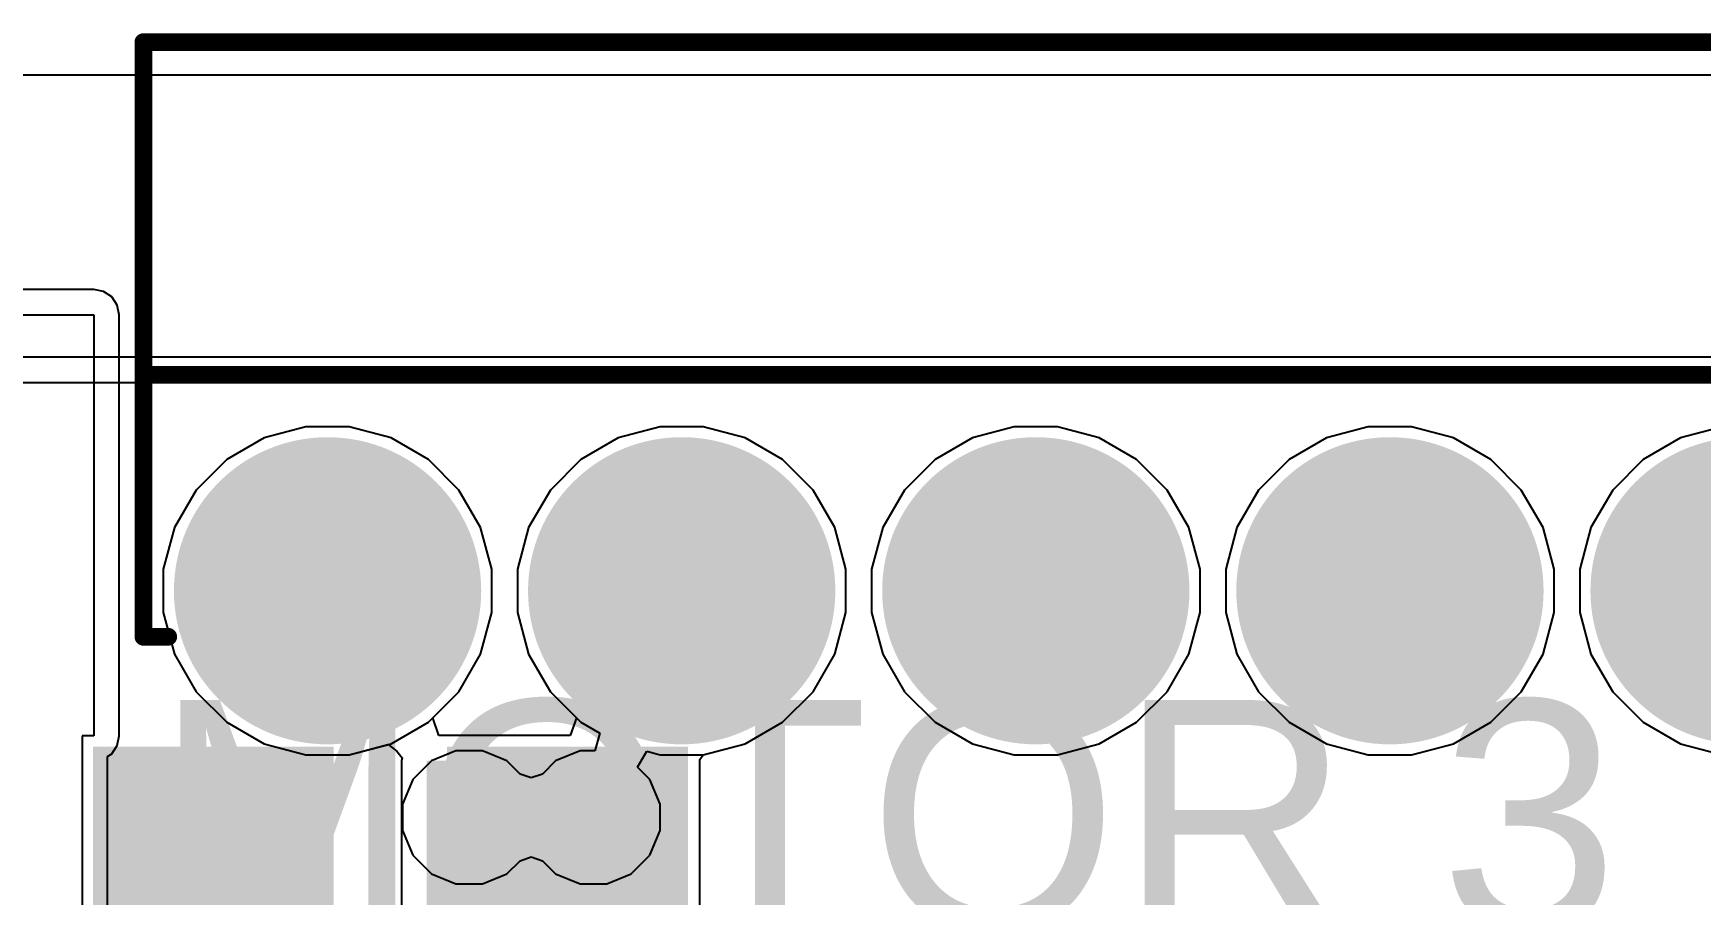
# Model space of a CAD drawing. Header units: millimetres. Extents: x -1.7 to 76.1, y -1.1 to 50.5.
# Drawn here: x 4.37 to 16.33, y 38.56 to 44.74 of the extents above; entities that cross this region are included whole.
import ezdxf

# ---------------------------------------------------------------- set-up
doc = ezdxf.new("R2010")
doc.units = ezdxf.units.MM
for name, color, linetype in [('BottomLayer', 5, 'Continuous'), ('BottomPaste', 16, 'Continuous'), ('BottomSolder', 6, 'Continuous'), ('MultiLayer', 9, 'Continuous'), ('PadHoleLayer', 156, 'Continuous'), ('TopLayer', 1, 'Continuous'), ('TopOverlay', 2, 'Continuous'), ('TopSolder', 216, 'Continuous'), ('ViaHoleLayer', 16, 'Continuous')]:
    doc.layers.add(name, color=color, linetype=linetype)
doc.styles.add('Arial', font='', dxfattribs={"height": 0.2})
doc.styles.get('Arial').set_extended_font_data('Arial')

# ---------------------------------------------------------------- blocks, each defined once
blk = doc.blocks.new('T____1206_B_54')
at = {"layer": 'BottomLayer'}
for points in [[(-2.032, 0.889), (-0.508, 0.889), (-0.508, -0.889), (-2.032, -0.889)], [(0.508, 0.889), (2.032, 0.889), (2.032, -0.889), (0.508, -0.889)]]:
    blk.add_hatch(color=5, dxfattribs=at).paths.add_polyline_path(points)
at = {"layer": 'BottomPaste'}
for points in [[(-2.032, 0.889), (-0.508, 0.889), (-0.508, -0.889), (-2.032, -0.889)], [(0.508, 0.889), (2.032, 0.889), (2.032, -0.889), (0.508, -0.889)]]:
    blk.add_hatch(color=16, dxfattribs=at).paths.add_polyline_path(points)
at = {"layer": 'BottomSolder'}
for points in [[(-2.1336, 0.9906), (-0.4064, 0.9906), (-0.4064, -0.9906), (-2.1336, -0.9906)], [(0.4064, 0.9906), (2.1336, 0.9906), (2.1336, -0.9906), (0.4064, -0.9906)]]:
    blk.add_hatch(color=6, dxfattribs=at).paths.add_polyline_path(points)
blk = doc.blocks.new('HDR_1_8_M____R_____A_____110')
at = {"layer": 'BottomLayer'}
h = blk.add_hatch(color=5, dxfattribs=at)
edge = h.paths.add_edge_path()
edge.add_arc((-1.27, 0), 1, 0, 360)
h = blk.add_hatch(color=5, dxfattribs=at)
edge = h.paths.add_edge_path()
edge.add_arc((1.27, 0), 1, 0, 360)
h = blk.add_hatch(color=5, dxfattribs=at)
edge = h.paths.add_edge_path()
edge.add_arc((3.81, 0), 1, 0, 360)
h = blk.add_hatch(color=5, dxfattribs=at)
edge = h.paths.add_edge_path()
edge.add_arc((6.35, 0), 1, 0, 360)
h = blk.add_hatch(color=5, dxfattribs=at)
edge = h.paths.add_edge_path()
edge.add_arc((8.89, 0), 1, 0, 360)
at = {"layer": 'BottomSolder'}
h = blk.add_hatch(color=6, dxfattribs=at)
edge = h.paths.add_edge_path()
edge.add_arc((-1.27, 0), 1.102, 0, 360)
h = blk.add_hatch(color=6, dxfattribs=at)
edge = h.paths.add_edge_path()
edge.add_arc((1.27, 0), 1.102, 0, 360)
h = blk.add_hatch(color=6, dxfattribs=at)
edge = h.paths.add_edge_path()
edge.add_arc((3.81, 0), 1.102, 0, 360)
h = blk.add_hatch(color=6, dxfattribs=at)
edge = h.paths.add_edge_path()
edge.add_arc((6.35, 0), 1.102, 0, 360)
h = blk.add_hatch(color=6, dxfattribs=at)
edge = h.paths.add_edge_path()
edge.add_arc((8.89, 0), 1.102, 0, 360)
at = {"layer": 'MultiLayer'}
h = blk.add_hatch(color=9, dxfattribs=at)
edge = h.paths.add_edge_path()
edge.add_arc((-1.27, 0), 1, 0, 360)
h = blk.add_hatch(color=9, dxfattribs=at)
edge = h.paths.add_edge_path()
edge.add_arc((1.27, 0), 1, 0, 360)
h = blk.add_hatch(color=9, dxfattribs=at)
edge = h.paths.add_edge_path()
edge.add_arc((3.81, 0), 1, 0, 360)
h = blk.add_hatch(color=9, dxfattribs=at)
edge = h.paths.add_edge_path()
edge.add_arc((6.35, 0), 1, 0, 360)
h = blk.add_hatch(color=9, dxfattribs=at)
edge = h.paths.add_edge_path()
edge.add_arc((8.89, 0), 1, 0, 360)
at = {"layer": 'PadHoleLayer'}
h = blk.add_hatch(color=156, dxfattribs=at)
edge = h.paths.add_edge_path()
edge.add_arc((-1.27, 0), 0.5, 0, 360)
h = blk.add_hatch(color=156, dxfattribs=at)
edge = h.paths.add_edge_path()
edge.add_arc((1.27, 0), 0.5, 0, 360)
h = blk.add_hatch(color=156, dxfattribs=at)
edge = h.paths.add_edge_path()
edge.add_arc((3.81, 0), 0.5, 0, 360)
h = blk.add_hatch(color=156, dxfattribs=at)
edge = h.paths.add_edge_path()
edge.add_arc((6.35, 0), 0.5, 0, 360)
h = blk.add_hatch(color=156, dxfattribs=at)
edge = h.paths.add_edge_path()
edge.add_arc((8.89, 0), 0.5, 0, 360)
at = {"layer": 'TopLayer'}
h = blk.add_hatch(color=1, dxfattribs=at)
edge = h.paths.add_edge_path()
edge.add_arc((-1.27, 0), 1, 0, 360)
h = blk.add_hatch(color=1, dxfattribs=at)
edge = h.paths.add_edge_path()
edge.add_arc((1.27, 0), 1, 0, 360)
h = blk.add_hatch(color=1, dxfattribs=at)
edge = h.paths.add_edge_path()
edge.add_arc((3.81, 0), 1, 0, 360)
h = blk.add_hatch(color=1, dxfattribs=at)
edge = h.paths.add_edge_path()
edge.add_arc((6.35, 0), 1, 0, 360)
h = blk.add_hatch(color=1, dxfattribs=at)
edge = h.paths.add_edge_path()
edge.add_arc((8.89, 0), 1, 0, 360)
at = {"layer": 'TopSolder'}
h = blk.add_hatch(color=216, dxfattribs=at)
edge = h.paths.add_edge_path()
edge.add_arc((-1.27, 0), 1.102, 0, 360)
h = blk.add_hatch(color=216, dxfattribs=at)
edge = h.paths.add_edge_path()
edge.add_arc((1.27, 0), 1.102, 0, 360)
h = blk.add_hatch(color=216, dxfattribs=at)
edge = h.paths.add_edge_path()
edge.add_arc((3.81, 0), 1.102, 0, 360)
h = blk.add_hatch(color=216, dxfattribs=at)
edge = h.paths.add_edge_path()
edge.add_arc((6.35, 0), 1.102, 0, 360)
h = blk.add_hatch(color=216, dxfattribs=at)
edge = h.paths.add_edge_path()
edge.add_arc((8.89, 0), 1.102, 0, 360)
at = {"layer": 'TopOverlay', "const_width": 0.127}
for points in [[(10.211, 0.33), (10.033, 0.33)], [(10.211, 0.33), (10.211, -3.937)], [(10.211, -1.549), (-10.211, -1.549)], [(10.211, -3.937), (-10.211, -3.937)]]:
    blk.add_lwpolyline(points, dxfattribs=at)
at = {"layer": 'TopOverlay', "const_width": 0.0635}
for points in [[(10.001, 0.33, 1), (10.065, 0.33, 1)], [(10.179, 0.33, 1), (10.243, 0.33, 1)], [(10.179, 0.33, 1), (10.243, 0.33, 1)], [(10.179, -1.549, 1), (10.243, -1.549, 1)], [(10.179, -3.937, 1), (10.243, -3.937, 1)], [(10.179, -3.937, 1), (10.243, -3.937, 1)]]:
    blk.add_lwpolyline(points, format="xyb", close=True, dxfattribs=at)

msp = doc.modelspace()

# ---------------------------------------------------------------- hatches: boundary and pattern name
at = {"layer": 'BottomLayer'}
msp.add_hatch(color=5, dxfattribs=at).paths.add_polyline_path([(7.188, 39.522), (7.188, 36.728), (8.966, 36.728), (8.966, 39.522)])
h = msp.add_hatch(color=5, dxfattribs=at)
edge = h.paths.add_edge_path()
edge.add_arc((7.493, 39.116), 0.3, 0, 360)
h = msp.add_hatch(color=5, dxfattribs=at)
edge = h.paths.add_edge_path()
edge.add_arc((8.384, 39.116), 0.3, 0, 360)
at = {"layer": 'TopLayer'}
h = msp.add_hatch(color=1, dxfattribs=at)
edge = h.paths.add_edge_path()
edge.add_arc((7.493, 39.116), 0.3, 0, 360)
h = msp.add_hatch(color=1, dxfattribs=at)
edge = h.paths.add_edge_path()
edge.add_arc((8.384, 39.116), 0.3, 0, 360)
at = {"layer": 'ViaHoleLayer'}
h = msp.add_hatch(color=16, dxfattribs=at)
edge = h.paths.add_edge_path()
edge.add_arc((7.493, 39.116), 0.15, 0, 360)
h = msp.add_hatch(color=16, dxfattribs=at)
edge = h.paths.add_edge_path()
edge.add_arc((8.384, 39.116), 0.15, 0, 360)

# ---------------------------------------------------------------- linework, layer by layer
at = {"layer": 'BottomLayer'}
for p, q in [((-1.544, 44.445), (38.401, 44.445)), ((4.801, 42.904), (-1.544, 42.904)), ((4.87, 42.89), (4.801, 42.904)), ((4.929, 42.851), (4.87, 42.89)), ((4.968, 42.792), (4.929, 42.851)), ((-1.544, 42.723), (4.801, 42.723)), ((4.801, 42.723), (4.801, 39.7)), ((4.982, 42.723), (4.968, 42.792)), ((4.982, 39.7), (4.982, 42.723)), ((6.322, 41.919), (6.022, 41.839)), ((6.632, 41.919), (6.322, 41.919)), ((6.932, 41.839), (6.632, 41.919)), ((8.862, 41.919), (8.562, 41.839)), ((9.172, 41.919), (8.862, 41.919)), ((9.472, 41.839), (9.172, 41.919)), ((11.402, 41.919), (11.102, 41.839)), ((11.712, 41.919), (11.402, 41.919)), ((12.012, 41.839), (11.712, 41.919)), ((13.942, 41.919), (13.642, 41.839)), ((14.252, 41.919), (13.942, 41.919)), ((14.552, 41.839), (14.252, 41.919)), ((16.482, 41.919), (16.182, 41.839)), ((6.022, 41.839), (5.754, 41.684)), ((7.2, 41.684), (6.932, 41.839)), ((8.562, 41.839), (8.294, 41.684)), ((9.74, 41.684), (9.472, 41.839)), ((11.102, 41.839), (10.834, 41.684)), ((12.28, 41.684), (12.012, 41.839)), ((13.642, 41.839), (13.374, 41.684)), ((14.82, 41.684), (14.552, 41.839)), ((16.182, 41.839), (15.914, 41.684)), ((5.754, 41.684), (5.535, 41.465)), ((7.419, 41.465), (7.2, 41.684)), ((8.294, 41.684), (8.075, 41.465)), ((9.959, 41.465), (9.74, 41.684)), ((10.834, 41.684), (10.615, 41.465)), ((12.499, 41.465), (12.28, 41.684)), ((13.374, 41.684), (13.155, 41.465)), ((15.039, 41.465), (14.82, 41.684)), ((15.914, 41.684), (15.695, 41.465)), ((5.535, 41.465), (5.379, 41.196)), ((7.575, 41.196), (7.419, 41.465)), ((8.075, 41.465), (7.919, 41.196)), ((10.115, 41.196), (9.959, 41.465)), ((10.615, 41.465), (10.459, 41.196)), ((12.655, 41.196), (12.499, 41.465)), ((13.155, 41.465), (12.999, 41.196)), ((15.195, 41.196), (15.039, 41.465)), ((15.695, 41.465), (15.539, 41.196)), ((5.379, 41.196), (5.299, 40.897)), ((7.655, 40.897), (7.575, 41.196)), ((7.919, 41.196), (7.839, 40.897)), ((10.195, 40.897), (10.115, 41.196)), ((10.459, 41.196), (10.379, 40.897)), ((12.735, 40.897), (12.655, 41.196)), ((12.999, 41.196), (12.919, 40.897)), ((15.275, 40.897), (15.195, 41.196)), ((15.539, 41.196), (15.459, 40.897)), ((5.299, 40.897), (5.299, 40.587)), ((7.655, 40.587), (7.655, 40.897)), ((7.839, 40.897), (7.839, 40.587)), ((10.195, 40.587), (10.195, 40.897)), ((10.379, 40.897), (10.379, 40.587)), ((12.735, 40.587), (12.735, 40.897)), ((12.919, 40.897), (12.919, 40.587)), ((15.275, 40.587), (15.275, 40.897)), ((15.459, 40.897), (15.459, 40.587)), ((5.299, 40.587), (5.379, 40.287)), ((7.575, 40.287), (7.655, 40.587)), ((7.839, 40.587), (7.919, 40.287)), ((10.115, 40.287), (10.195, 40.587)), ((10.379, 40.587), (10.459, 40.287)), ((12.655, 40.287), (12.735, 40.587)), ((12.919, 40.587), (12.999, 40.287)), ((15.195, 40.287), (15.275, 40.587)), ((15.459, 40.587), (15.539, 40.287)), ((5.379, 40.287), (5.535, 40.018)), ((7.419, 40.018), (7.575, 40.287)), ((7.919, 40.287), (8.075, 40.018)), ((9.959, 40.018), (10.115, 40.287)), ((10.459, 40.287), (10.615, 40.018)), ((12.499, 40.018), (12.655, 40.287)), ((12.999, 40.287), (13.155, 40.018)), ((15.039, 40.018), (15.195, 40.287)), ((15.539, 40.287), (15.695, 40.018)), ((5.535, 40.018), (5.754, 39.799)), ((7.232, 39.831), (7.419, 40.018)), ((8.075, 40.018), (8.262, 39.831)), ((9.74, 39.799), (9.959, 40.018)), ((10.615, 40.018), (10.834, 39.799)), ((12.28, 39.799), (12.499, 40.018)), ((13.155, 40.018), (13.374, 39.799)), ((14.82, 39.799), (15.039, 40.018)), ((15.695, 40.018), (15.914, 39.799)), ((7.276, 39.704), (7.232, 39.831)), ((8.262, 39.831), (8.218, 39.704)), ((5.754, 39.799), (6.022, 39.644)), ((9.472, 39.644), (9.74, 39.799)), ((10.834, 39.799), (11.102, 39.644)), ((12.012, 39.644), (12.28, 39.799)), ((13.374, 39.799), (13.642, 39.644)), ((14.552, 39.644), (14.82, 39.799)), ((15.914, 39.799), (16.182, 39.644)), ((4.801, 39.7), (4.718, 39.7)), ((4.718, 39.7), (4.718, 37.567)), ((4.929, 39.572), (4.968, 39.631)), ((4.968, 39.631), (4.982, 39.7)), ((6.022, 39.644), (6.322, 39.564)), ((6.632, 39.564), (6.91, 39.638)), ((6.91, 39.638), (6.912, 39.638)), ((6.912, 39.638), (6.974, 39.59)), ((6.974, 39.59), (7.011, 39.543)), ((8.218, 39.704), (7.276, 39.704)), ((9.172, 39.564), (9.472, 39.644)), ((11.102, 39.644), (11.402, 39.564)), ((11.712, 39.564), (12.012, 39.644)), ((13.642, 39.644), (13.942, 39.564)), ((14.252, 39.564), (14.552, 39.644)), ((16.182, 39.644), (16.482, 39.564)), ((4.899, 39.552), (4.929, 39.572)), ((4.899, 37.714), (4.899, 39.552)), ((6.322, 39.564), (6.632, 39.564)), ((7.011, 39.543), (7.007, 39.522)), ((7.007, 39.522), (7.007, 36.728)), ((9.146, 39.532), (9.172, 39.564)), ((9.147, 39.522), (9.146, 39.532)), ((9.147, 37.554), (9.147, 39.522)), ((11.402, 39.564), (11.712, 39.564)), ((13.942, 39.564), (14.252, 39.564))]:
    msp.add_line(p, q, dxfattribs=at)
at = {"layer": 'TopLayer'}
for p, q in [((-1.544, 44.445), (41.25, 44.445)), ((18.034, 42.418), (3.489, 42.418)), ((3.489, 42.237), (17.853, 42.237)), ((6.322, 41.919), (6.022, 41.839)), ((6.632, 41.919), (6.322, 41.919)), ((6.932, 41.839), (6.632, 41.919)), ((8.862, 41.919), (8.562, 41.839)), ((9.172, 41.919), (8.862, 41.919)), ((9.472, 41.839), (9.172, 41.919)), ((11.402, 41.919), (11.102, 41.839)), ((11.712, 41.919), (11.402, 41.919)), ((12.012, 41.839), (11.712, 41.919)), ((13.942, 41.919), (13.642, 41.839)), ((14.252, 41.919), (13.942, 41.919)), ((14.552, 41.839), (14.252, 41.919)), ((16.482, 41.919), (16.182, 41.839)), ((6.022, 41.839), (5.754, 41.684)), ((7.2, 41.684), (6.932, 41.839)), ((8.562, 41.839), (8.294, 41.684)), ((9.74, 41.684), (9.472, 41.839)), ((11.102, 41.839), (10.834, 41.684)), ((12.28, 41.684), (12.012, 41.839)), ((13.642, 41.839), (13.374, 41.684)), ((14.82, 41.684), (14.552, 41.839)), ((16.182, 41.839), (15.914, 41.684)), ((5.754, 41.684), (5.535, 41.465)), ((7.419, 41.465), (7.2, 41.684)), ((8.294, 41.684), (8.075, 41.465)), ((9.959, 41.465), (9.74, 41.684)), ((10.834, 41.684), (10.615, 41.465)), ((12.499, 41.465), (12.28, 41.684)), ((13.374, 41.684), (13.155, 41.465)), ((15.039, 41.465), (14.82, 41.684)), ((15.914, 41.684), (15.695, 41.465)), ((5.535, 41.465), (5.379, 41.196)), ((7.575, 41.196), (7.419, 41.465)), ((8.075, 41.465), (7.919, 41.196)), ((10.115, 41.196), (9.959, 41.465)), ((10.615, 41.465), (10.459, 41.196)), ((12.655, 41.196), (12.499, 41.465)), ((13.155, 41.465), (12.999, 41.196)), ((15.195, 41.196), (15.039, 41.465)), ((15.695, 41.465), (15.539, 41.196)), ((5.379, 41.196), (5.299, 40.897)), ((7.655, 40.897), (7.575, 41.196)), ((7.919, 41.196), (7.839, 40.897)), ((10.195, 40.897), (10.115, 41.196)), ((10.459, 41.196), (10.379, 40.897)), ((12.735, 40.897), (12.655, 41.196)), ((12.999, 41.196), (12.919, 40.897)), ((15.275, 40.897), (15.195, 41.196)), ((15.539, 41.196), (15.459, 40.897)), ((5.299, 40.897), (5.299, 40.587)), ((7.655, 40.587), (7.655, 40.897)), ((7.839, 40.897), (7.839, 40.587)), ((10.195, 40.587), (10.195, 40.897)), ((10.379, 40.897), (10.379, 40.587)), ((12.735, 40.587), (12.735, 40.897)), ((12.919, 40.897), (12.919, 40.587)), ((15.275, 40.587), (15.275, 40.897)), ((15.459, 40.897), (15.459, 40.587)), ((5.299, 40.587), (5.379, 40.287)), ((7.575, 40.287), (7.655, 40.587)), ((7.839, 40.587), (7.919, 40.287)), ((10.115, 40.287), (10.195, 40.587)), ((10.379, 40.587), (10.459, 40.287)), ((12.655, 40.287), (12.735, 40.587)), ((12.919, 40.587), (12.999, 40.287)), ((15.195, 40.287), (15.275, 40.587)), ((15.459, 40.587), (15.539, 40.287)), ((5.379, 40.287), (5.535, 40.018)), ((7.419, 40.018), (7.575, 40.287)), ((7.919, 40.287), (8.075, 40.018)), ((9.959, 40.018), (10.115, 40.287)), ((10.459, 40.287), (10.615, 40.018)), ((12.499, 40.018), (12.655, 40.287)), ((12.999, 40.287), (13.155, 40.018)), ((15.039, 40.018), (15.195, 40.287)), ((15.539, 40.287), (15.695, 40.018)), ((5.535, 40.018), (5.754, 39.799)), ((7.2, 39.799), (7.419, 40.018)), ((8.075, 40.018), (8.294, 39.799)), ((9.74, 39.799), (9.959, 40.018)), ((10.615, 40.018), (10.834, 39.799)), ((12.28, 39.799), (12.499, 40.018)), ((13.155, 40.018), (13.374, 39.799)), ((14.82, 39.799), (15.039, 40.018)), ((15.695, 40.018), (15.914, 39.799)), ((5.754, 39.799), (6.022, 39.644)), ((6.932, 39.644), (7.2, 39.799)), ((8.294, 39.799), (8.429, 39.721)), ((8.429, 39.721), (8.395, 39.594)), ((9.472, 39.644), (9.74, 39.799)), ((10.834, 39.799), (11.102, 39.644)), ((12.012, 39.644), (12.28, 39.799)), ((13.374, 39.799), (13.642, 39.644)), ((14.552, 39.644), (14.82, 39.799)), ((15.914, 39.799), (16.182, 39.644)), ((6.022, 39.644), (6.322, 39.564)), ((6.632, 39.564), (6.932, 39.644)), ((7.398, 39.594), (7.222, 39.521)), ((7.588, 39.594), (7.398, 39.594)), ((7.764, 39.521), (7.588, 39.594)), ((8.289, 39.594), (8.113, 39.521)), ((8.395, 39.594), (8.289, 39.594)), ((8.7, 39.476), (8.766, 39.59)), ((8.766, 39.59), (8.862, 39.564)), ((9.172, 39.564), (9.472, 39.644)), ((11.102, 39.644), (11.402, 39.564)), ((11.712, 39.564), (12.012, 39.644)), ((13.642, 39.644), (13.942, 39.564)), ((14.252, 39.564), (14.552, 39.644)), ((16.182, 39.644), (16.482, 39.564)), ((6.322, 39.564), (6.632, 39.564)), ((7.222, 39.521), (7.088, 39.387)), ((7.858, 39.427), (7.764, 39.521)), ((8.113, 39.521), (8.019, 39.427)), ((8.789, 39.387), (8.7, 39.476)), ((8.862, 39.564), (9.172, 39.564)), ((11.402, 39.564), (11.712, 39.564)), ((13.942, 39.564), (14.252, 39.564)), ((7.088, 39.387), (7.015, 39.211)), ((7.938, 39.4), (7.858, 39.427)), ((8.019, 39.427), (7.938, 39.4)), ((8.862, 39.211), (8.789, 39.387)), ((7.015, 39.211), (7.015, 39.021)), ((8.862, 39.021), (8.862, 39.211)), ((7.015, 39.021), (7.088, 38.845)), ((8.789, 38.845), (8.862, 39.021)), ((7.088, 38.845), (7.222, 38.711)), ((7.764, 38.711), (7.858, 38.805)), ((7.858, 38.805), (7.938, 38.832)), ((7.938, 38.832), (8.019, 38.805)), ((8.019, 38.805), (8.113, 38.711)), ((8.655, 38.711), (8.789, 38.845)), ((7.222, 38.711), (7.398, 38.638)), ((7.398, 38.638), (7.588, 38.638)), ((7.588, 38.638), (7.764, 38.711)), ((8.113, 38.711), (8.289, 38.638)), ((8.289, 38.638), (8.479, 38.638)), ((8.479, 38.638), (8.655, 38.711))]:
    msp.add_line(p, q, dxfattribs=at)

# ---------------------------------------------------------------- block references
at = {"rotation": 180}
for name, p in [('HDR_1_8_M____R_____A_____110', (15.367, 40.742)), ('T____1206_B_54', (6.928, 38.633))]:
    msp.add_blockref(name, p, dxfattribs=at)

# ---------------------------------------------------------------- texts
at = {"layer": 'TopOverlay', "style": 'Arial'}
msp.add_text('MOTOR 3', height=1.651, rotation=360, dxfattribs=at).set_placement((5.232, 38.307))

doc.saveas('drawing.dxf')
